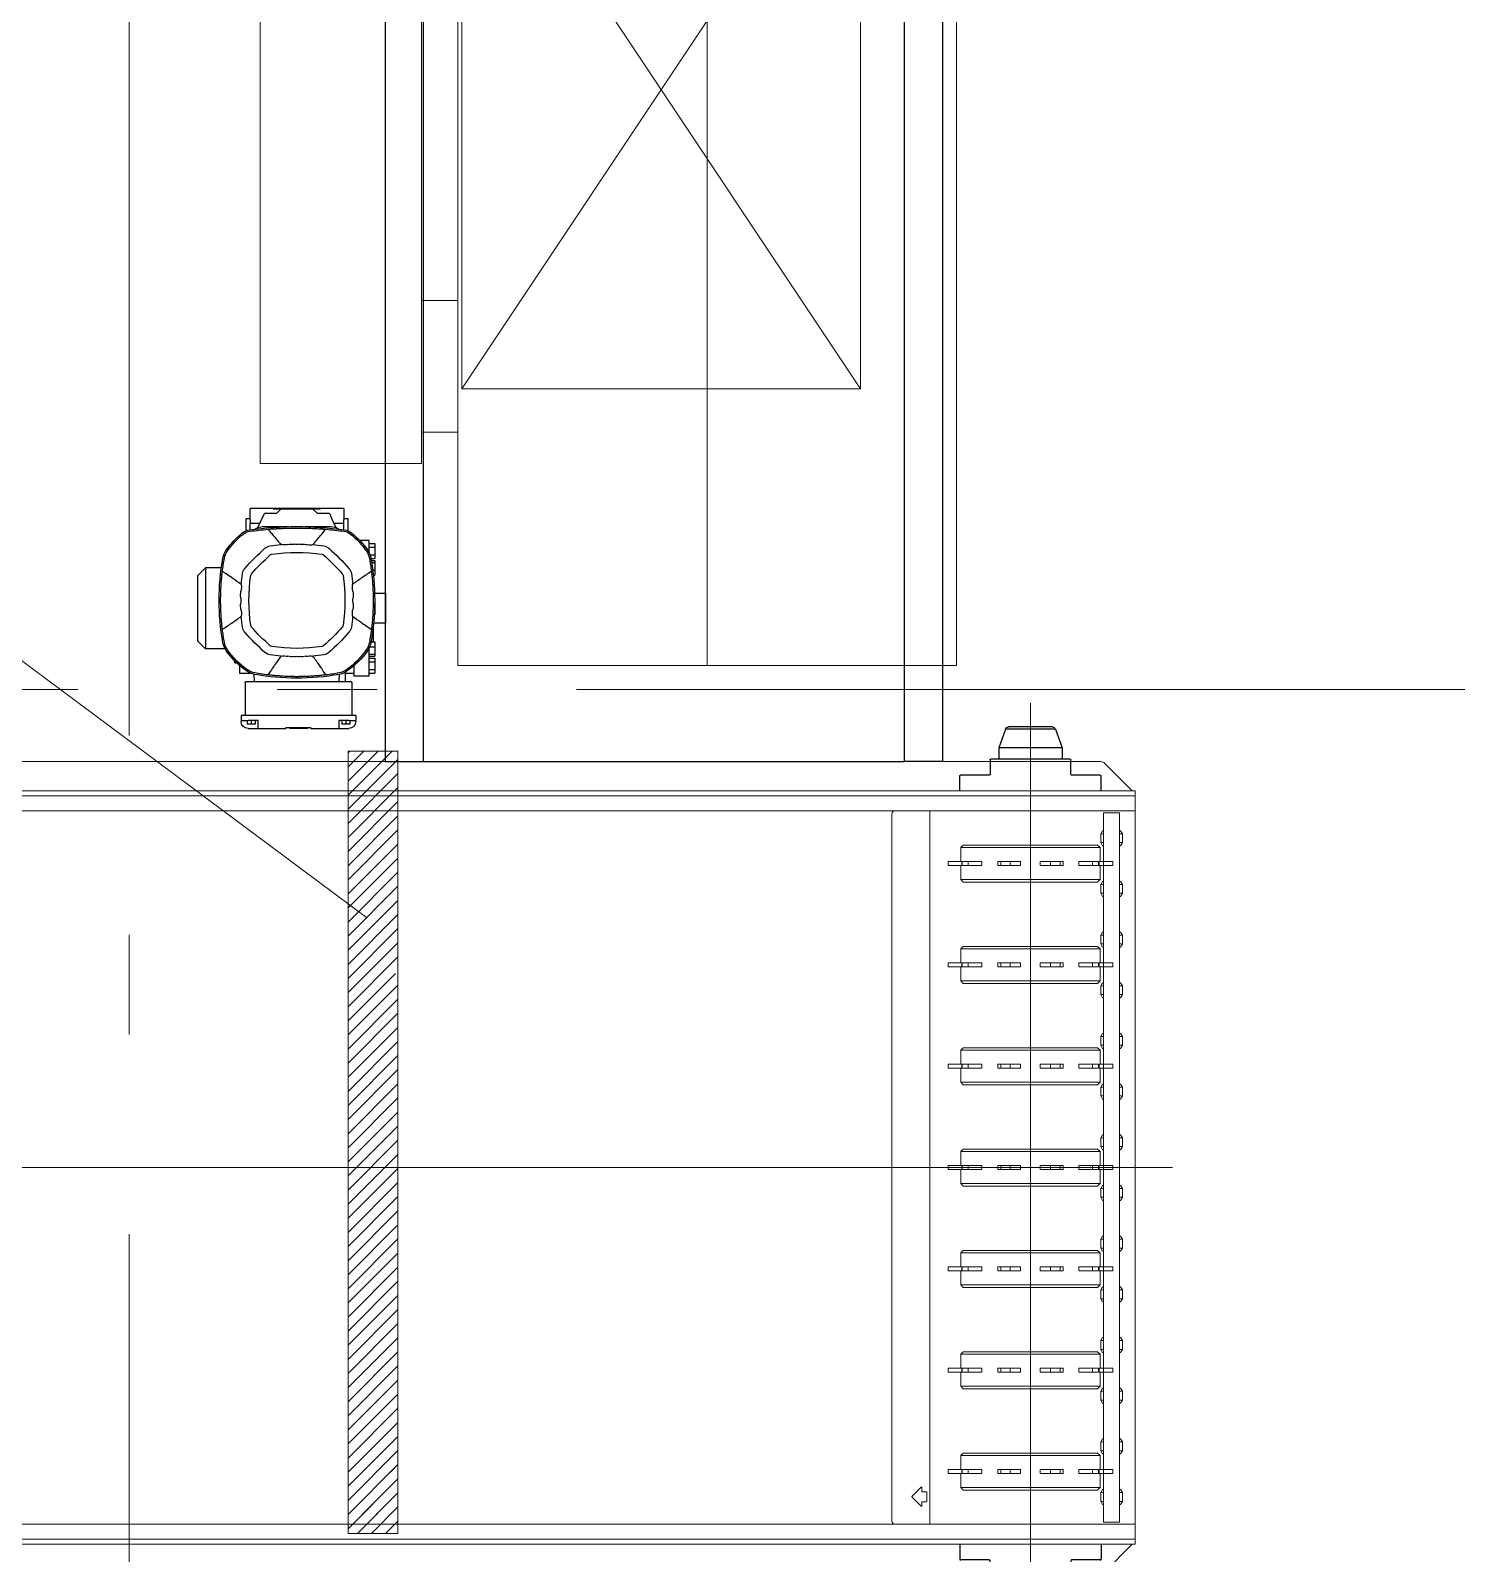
# Model space of a CAD drawing. Header units: millimetres. Extents: x -187347 to 135007, y -6415 to 292048.
# Drawn here: x -63039 to -61609, y 31189 to 32716 of the extents above; entities that cross this region are included whole.
import ezdxf

# ---------------------------------------------------------------- set-up
doc = ezdxf.new("R2010")
doc.units = ezdxf.units.MM
doc.header["$LTSCALE"] = 100
doc.linetypes.add('CENTER', pattern=[50.8, 31.75, -6.35, 6.35, -6.35])
doc.linetypes.add('Z_LINE-CNTR', pattern=[17, 12, -2, 1, -2])
doc.layers.get('0').update_dxf_attribs({"lineweight": 18})
for name, color, linetype, lineweight in [('Equipment Drawing', 7, 'Continuous', 0), ('Layout Kromeka', 1, 'Continuous', 5), ('S-GRID', 7, 'Continuous', 5)]:
    doc.layers.add(name, color=color, linetype=linetype, lineweight=lineweight)
doc.layers.add('INTRALOX', color=6, linetype='Continuous')
doc.layers.add('LAYOUT customer', color=5, linetype='Continuous')

# ---------------------------------------------------------------- blocks, each defined once
blk = doc.blocks.new('S400_10T_Sprocket')
for p, q in [((-2, 82.3), (-2, 82.5)), ((-2, 82.5), (2, 82.5)), ((-2, 82.3), (-2, 68.8)), ((2, 82.5), (2, 82.3)), ((2, 68.8), (2, 82.3)), ((-18.5, 67.3), (-16, 69.8)), ((-18.5, 67.3), (-18.5, -67.4)), ((-16, -69.9), (-16, 69.8)), ((-16, 69.8), (-2, 69.8)), ((-2, 68.8), (2, 68.8)), ((-2, 62.4), (-2, 68.4)), ((-2, 68.4), (2, 68.4)), ((-2, 62.4), (-2, 48.6)), ((2, 62.4), (-2, 62.4)), ((2, 69.8), (16, 69.8)), ((2, 68.4), (2, 62.4)), ((2, 48.6), (2, 62.4)), ((16, 69.8), (16, -69.9)), ((18.5, 67.3), (16, 69.8)), ((18.5, -67.4), (18.5, 67.3)), ((-2, 48.6), (2, 48.6)), ((-2, 29.8), (-2, 32.7)), ((-2, 32.7), (2, 32.7)), ((2, 32.7), (2, 29.8)), ((-2, 29.8), (-2, 20.2)), ((2, 29.8), (-2, 29.8)), ((-2, 9.9), (-2, 20.2)), ((-2, 20.2), (2, 20.2)), ((2, 20.2), (2, 29.8)), ((2, 20.2), (2, 9.9)), ((-2, 9.9), (2, 9.9)), ((-2, -20.2), (-2, -9.9)), ((-2, -9.9), (2, -9.9)), ((2, -9.9), (2, -20.2)), ((-2, -20.2), (-2, -29.8)), ((2, -20.2), (-2, -20.2)), ((-2, -32.7), (-2, -29.8)), ((-2, -29.8), (2, -29.8)), ((2, -29.8), (2, -20.2)), ((2, -29.8), (2, -32.7)), ((-2, -32.7), (2, -32.7)), ((-2, -62.4), (-2, -48.6)), ((-2, -48.6), (2, -48.6)), ((2, -48.6), (2, -62.4)), ((-18.5, -67.4), (-16, -69.9)), ((-16, -69.9), (-2, -69.9)), ((-2, -62.4), (-2, -68.4)), ((2, -62.4), (-2, -62.4)), ((-2, -68.4), (2, -68.4)), ((-2, -82.3), (-2, -68.8)), ((-2, -68.8), (2, -68.8)), ((2, -68.4), (2, -62.4)), ((2, -68.8), (2, -82.3)), ((2, -69.9), (16, -69.9)), ((18.5, -67.4), (16, -69.9)), ((-2, -82.3), (-2, -82.5)), ((-2, -82.5), (2, -82.5)), ((2, -82.5), (2, -82.3))]:
    blk.add_line(p, q)
blk = doc.blocks.new('Bearing_10T')
for p, q in [((0, 70.9), (0, -70.9)), ((-83.3, 0), (25.9, 0))]:
    blk.add_line(p, q)
at = {"layer": 'LAYOUT customer'}
for p, q in [((-15.8, 41.3), (-15.8, 70.1)), ((0, 70.9), (-15.1, 70.9)), ((-62.1, 25), (-43.1, 31.8)), ((-43.1, -31.7), (-43.1, 31.8)), ((-43.1, 31.8), (-32, 31.8)), ((-32, -39.8), (-32, 39.8)), ((-31.2, 40.5), (-16.6, 40.5)), ((-64.2, -22), (-64.2, 22)), ((-62.1, -25), (-62.1, 25)), ((-62.1, -25), (-43.1, -31.7)), ((-43.1, -31.7), (-32, -31.7)), ((-16.6, -40.5), (-31.2, -40.5)), ((-15.8, -70.1), (-15.8, -41.3)), ((0, -70.9), (-15.1, -70.9))]:
    blk.add_line(p, q, dxfattribs=at)
for centre, radius, start, end in [((-15.1, 70.1), 0.762, 90, 180), ((-31.2, 39.8), 0.762, 90, 180), ((-16.6, 41.3), 0.762, 270, 0), ((-61.1, 22), 3.17, 109.5692, 180), ((-61.1, -22), 3.17, 180, 250.4308), ((-31.2, -39.8), 0.762, 180, 270), ((-16.6, -41.3), 0.762, 0, 90), ((-15.1, -70.1), 0.762, 180, 270)]:
    blk.add_arc(centre, radius, start, end, dxfattribs=at)
blk = doc.blocks.new('*U1707')
at = {"layer": 'Equipment Drawing'}
for p, q in [((0, -37.5), (0, 2568.5)), ((-372.6, 2537), (-377.6, 2537)), ((-377.6, 2537), (-377.6, 0)), ((-357.6, 2537), (-372.6, 2537)), ((-372.6, 2537), (-372.6, 0)), ((-357.6, 2537), (-357.6, 0)), ((-357.6, 2537), (357.6, 2537)), ((372.6, 2537), (357.6, 2537)), ((357.6, 0), (357.6, 2537)), ((377.6, 2537), (372.6, 2537)), ((372.6, 0), (372.6, 2537)), ((377.6, 0), (377.6, 2537)), ((-377.6, 2531.5), (-405.5, 2503.9)), ((405.5, 2503.9), (377.6, 2531.5)), ((-407, 2499.8), (-407, 34.7)), ((407, 2499.8), (407, 34.7)), ((-465.6, 2432), (464.9, 2432)), ((-357.6, 2331.1), (357.6, 2331.1)), ((-330.2, 2310.9), (-339.5, 2301.6)), ((-320.5, 2301.6), (-329.8, 2310.9)), ((353.2, 2293), (-353.2, 2293)), ((-339.3, 2301.1), (-335.3, 2301.1)), ((-335, 2300.8), (-335, 2296.4)), ((-334.7, 2296.1), (-325.3, 2296.1)), ((-325, 2296.4), (-325, 2300.8)), ((-324.7, 2301.1), (-320.7, 2301.1)), ((353.2, 244), (-353.2, 244)), ((320.5, 214.5), (329.8, 223.8)), ((324.7, 214), (320.7, 214)), ((330.2, 223.8), (339.5, 214.5)), ((339.3, 214), (335.3, 214)), ((357.6, 205.9), (-357.6, 205.9)), ((325, 209.3), (325, 213.7)), ((334.7, 209), (325.3, 209)), ((335, 213.7), (335, 209.3)), ((-465.6, 105), (462.1, 105)), ((-405.5, 30.6), (-377.6, 3)), ((-355.6, 15.7), (-355.6, 31.6)), ((-355.6, 31.6), (355.6, 31.6)), ((-337.8, 32.6), (-334.6, 34.5)), ((-337.8, 31.6), (-337.8, 32.6)), ((-334.6, 31.6), (-334.6, 34.5)), ((-325.8, 34.5), (-334.6, 34.5)), ((-325.8, 34.5), (-325.8, 31.6)), ((-322.6, 32.6), (-325.8, 34.5)), ((-322.6, 31.6), (-322.6, 32.6)), ((-287, 32.6), (-283.8, 34.5)), ((-287, 31.6), (-287, 32.6)), ((-275, 34.5), (-283.8, 34.5)), ((-283.8, 31.6), (-283.8, 34.5)), ((-271.8, 32.6), (-275, 34.5)), ((-275, 34.5), (-275, 31.6)), ((-271.8, 31.6), (-271.8, 32.6)), ((-236.2, 32.6), (-233, 34.5)), ((-236.2, 31.6), (-236.2, 32.6)), ((-224.2, 34.5), (-233, 34.5)), ((-233, 31.6), (-233, 34.5)), ((-221, 32.6), (-224.2, 34.5)), ((-224.2, 34.5), (-224.2, 31.6)), ((-221, 31.6), (-221, 32.6)), ((-185.4, 32.6), (-182.2, 34.5)), ((-185.4, 31.6), (-185.4, 32.6)), ((-173.4, 34.5), (-182.2, 34.5)), ((-182.2, 31.6), (-182.2, 34.5)), ((-170.2, 32.6), (-173.4, 34.5)), ((-173.4, 34.5), (-173.4, 31.6)), ((-170.2, 31.6), (-170.2, 32.6)), ((-134.6, 32.6), (-131.4, 34.5)), ((-134.6, 31.6), (-134.6, 32.6)), ((-122.6, 34.5), (-131.4, 34.5)), ((-131.4, 31.6), (-131.4, 34.5)), ((-119.4, 32.6), (-122.6, 34.5)), ((-122.6, 34.5), (-122.6, 31.6)), ((-119.4, 31.6), (-119.4, 32.6)), ((-83.8, 32.6), (-80.6, 34.5)), ((-83.8, 31.6), (-83.8, 32.6)), ((-71.8, 34.5), (-80.6, 34.5)), ((-80.6, 31.6), (-80.6, 34.5)), ((-68.6, 32.6), (-71.8, 34.5)), ((-71.8, 34.5), (-71.8, 31.6)), ((-68.6, 31.6), (-68.6, 32.6)), ((-33, 32.6), (-29.8, 34.5)), ((-33, 31.6), (-33, 32.6)), ((-21, 34.5), (-29.8, 34.5)), ((-29.8, 31.6), (-29.8, 34.5)), ((-17.8, 32.6), (-21, 34.5)), ((-21, 34.5), (-21, 31.6)), ((-17.8, 31.6), (-17.8, 32.6)), ((17.8, 32.6), (21, 34.5)), ((17.8, 31.6), (17.8, 32.6)), ((29.8, 34.5), (21, 34.5)), ((21, 31.6), (21, 34.5)), ((33, 32.6), (29.8, 34.5)), ((29.8, 34.5), (29.8, 31.6)), ((33, 31.6), (33, 32.6)), ((68.6, 32.6), (71.8, 34.5)), ((68.6, 31.6), (68.6, 32.6)), ((80.6, 34.5), (71.8, 34.5)), ((71.8, 31.6), (71.8, 34.5)), ((83.8, 32.6), (80.6, 34.5)), ((80.6, 34.5), (80.6, 31.6)), ((83.8, 31.6), (83.8, 32.6)), ((119.4, 32.6), (122.6, 34.5)), ((119.4, 31.6), (119.4, 32.6)), ((131.4, 34.5), (122.6, 34.5)), ((122.6, 31.6), (122.6, 34.5)), ((134.6, 32.6), (131.4, 34.5)), ((131.4, 34.5), (131.4, 31.6)), ((134.6, 31.6), (134.6, 32.6)), ((170.2, 32.6), (173.4, 34.5)), ((170.2, 31.6), (170.2, 32.6)), ((182.2, 34.5), (173.4, 34.5)), ((173.4, 31.6), (173.4, 34.5)), ((185.4, 32.6), (182.2, 34.5)), ((182.2, 34.5), (182.2, 31.6)), ((185.4, 31.6), (185.4, 32.6)), ((221, 32.6), (224.2, 34.5)), ((221, 31.6), (221, 32.6)), ((233, 34.5), (224.2, 34.5)), ((224.2, 31.6), (224.2, 34.5)), ((236.2, 32.6), (233, 34.5)), ((233, 34.5), (233, 31.6)), ((236.2, 31.6), (236.2, 32.6)), ((271.8, 32.6), (275, 34.5)), ((271.8, 31.6), (271.8, 32.6)), ((283.8, 34.5), (275, 34.5)), ((275, 31.6), (275, 34.5)), ((287, 32.6), (283.8, 34.5)), ((283.8, 34.5), (283.8, 31.6)), ((287, 31.6), (287, 32.6)), ((322.6, 32.6), (325.8, 34.5)), ((322.6, 31.6), (322.6, 32.6)), ((334.6, 34.5), (325.8, 34.5)), ((325.8, 31.6), (325.8, 34.5)), ((337.8, 32.6), (334.6, 34.5)), ((334.6, 34.5), (334.6, 31.6)), ((337.8, 31.6), (337.8, 32.6)), ((355.6, 31.6), (355.6, 15.7)), ((377.6, 3), (405.5, 30.6)), ((355.6, 15.7), (-355.6, 15.7)), ((-337.8, 14.8), (-337.8, 15.7)), ((-334.6, 12.8), (-334.6, 15.7)), ((-325.8, 15.7), (-325.8, 12.8)), ((-322.6, 14.8), (-322.6, 15.7)), ((-287, 14.8), (-287, 15.7)), ((-283.8, 12.8), (-283.8, 15.7)), ((-275, 15.7), (-275, 12.8)), ((-271.8, 14.8), (-271.8, 15.7)), ((-236.2, 14.8), (-236.2, 15.7)), ((-233, 12.8), (-233, 15.7)), ((-224.2, 15.7), (-224.2, 12.8)), ((-221, 14.8), (-221, 15.7)), ((-185.4, 14.8), (-185.4, 15.7)), ((-182.2, 12.8), (-182.2, 15.7)), ((-173.4, 15.7), (-173.4, 12.8)), ((-170.2, 14.8), (-170.2, 15.7)), ((-134.6, 14.8), (-134.6, 15.7)), ((-131.4, 12.8), (-131.4, 15.7)), ((-122.6, 15.7), (-122.6, 12.8)), ((-119.4, 14.8), (-119.4, 15.7)), ((-83.8, 14.8), (-83.8, 15.7)), ((-80.6, 12.8), (-80.6, 15.7)), ((-71.8, 15.7), (-71.8, 12.8)), ((-68.6, 14.8), (-68.6, 15.7)), ((-33, 14.8), (-33, 15.7)), ((-29.8, 12.8), (-29.8, 15.7)), ((-21, 15.7), (-21, 12.8)), ((-17.8, 14.8), (-17.8, 15.7)), ((17.8, 14.8), (17.8, 15.7)), ((21, 12.8), (21, 15.7)), ((29.8, 15.7), (29.8, 12.8)), ((33, 14.8), (33, 15.7)), ((68.6, 14.8), (68.6, 15.7)), ((71.8, 12.8), (71.8, 15.7)), ((80.6, 15.7), (80.6, 12.8)), ((83.8, 14.8), (83.8, 15.7)), ((119.4, 14.8), (119.4, 15.7)), ((122.6, 12.8), (122.6, 15.7)), ((131.4, 15.7), (131.4, 12.8)), ((134.6, 14.8), (134.6, 15.7)), ((170.2, 14.8), (170.2, 15.7)), ((173.4, 12.8), (173.4, 15.7)), ((182.2, 15.7), (182.2, 12.8)), ((185.4, 14.8), (185.4, 15.7)), ((221, 14.8), (221, 15.7)), ((224.2, 12.8), (224.2, 15.7)), ((233, 15.7), (233, 12.8)), ((236.2, 14.8), (236.2, 15.7)), ((271.8, 14.8), (271.8, 15.7)), ((275, 12.8), (275, 15.7)), ((283.8, 15.7), (283.8, 12.8)), ((287, 14.8), (287, 15.7)), ((322.6, 14.8), (322.6, 15.7)), ((325.8, 12.8), (325.8, 15.7)), ((334.6, 15.7), (334.6, 12.8)), ((337.8, 14.8), (337.8, 15.7)), ((-377.6, 0), (-372.6, 0)), ((-372.6, 0), (-357.6, 0)), ((-357.6, 0), (357.6, 0)), ((-337.8, 14.8), (-334.6, 12.8)), ((-325.8, 12.8), (-334.6, 12.8)), ((-322.6, 14.8), (-325.8, 12.8)), ((-287, 14.8), (-283.8, 12.8)), ((-275, 12.8), (-283.8, 12.8)), ((-271.8, 14.8), (-275, 12.8)), ((-236.2, 14.8), (-233, 12.8)), ((-224.2, 12.8), (-233, 12.8)), ((-221, 14.8), (-224.2, 12.8)), ((-185.4, 14.8), (-182.2, 12.8)), ((-173.4, 12.8), (-182.2, 12.8)), ((-170.2, 14.8), (-173.4, 12.8)), ((-134.6, 14.8), (-131.4, 12.8)), ((-122.6, 12.8), (-131.4, 12.8)), ((-119.4, 14.8), (-122.6, 12.8)), ((-83.8, 14.8), (-80.6, 12.8)), ((-71.8, 12.8), (-80.6, 12.8)), ((-68.6, 14.8), (-71.8, 12.8)), ((-33, 14.8), (-29.8, 12.8)), ((-21, 12.8), (-29.8, 12.8)), ((-17.8, 14.8), (-21, 12.8)), ((17.8, 14.8), (21, 12.8)), ((29.8, 12.8), (21, 12.8)), ((33, 14.8), (29.8, 12.8)), ((68.6, 14.8), (71.8, 12.8)), ((80.6, 12.8), (71.8, 12.8)), ((83.8, 14.8), (80.6, 12.8)), ((119.4, 14.8), (122.6, 12.8)), ((131.4, 12.8), (122.6, 12.8)), ((134.6, 14.8), (131.4, 12.8)), ((170.2, 14.8), (173.4, 12.8)), ((182.2, 12.8), (173.4, 12.8)), ((185.4, 14.8), (182.2, 12.8)), ((221, 14.8), (224.2, 12.8)), ((233, 12.8), (224.2, 12.8)), ((236.2, 14.8), (233, 12.8)), ((271.8, 14.8), (275, 12.8)), ((283.8, 12.8), (275, 12.8)), ((287, 14.8), (283.8, 12.8)), ((322.6, 14.8), (325.8, 12.8)), ((334.6, 12.8), (325.8, 12.8)), ((337.8, 14.8), (334.6, 12.8)), ((357.6, 0), (377.6, 0)), ((374.6, 0), (373.1, 0))]:
    blk.add_line(p, q, dxfattribs=at)
for centre, radius, start, end in [((-330, 2310.7), 0.3, 45, 135), ((-353.2, 2299.3), 6.35, 226.3196, 270), ((-339.3, 2301.4), 0.3, 135, 270), ((-335.3, 2300.8), 0.3, 0, 90), ((-334.7, 2296.4), 0.3, 180, 270), ((-325.3, 2296.4), 0.3, 270, 0), ((-324.7, 2300.8), 0.3, 90, 180), ((-320.7, 2301.4), 0.3, 270, 45), ((353.2, 2299.3), 6.35, 270, 313.6804), ((-353.2, 237.7), 6.35, 90, 133.6804), ((353.2, 237.7), 6.35, 46.3196, 90), ((320.7, 214.3), 0.3, 135, 270), ((324.7, 213.7), 0.3, 0, 90), ((330, 223.6), 0.3, 45, 135), ((335.3, 213.7), 0.3, 90, 180), ((339.3, 214.3), 0.3, 270, 45), ((325.3, 209.3), 0.3, 180, 270), ((334.7, 209.3), 0.3, 270, 0)]:
    blk.add_arc(centre, radius, start, end, dxfattribs=at)
for centre, major_axis, start_param, end_param in [((-403.5, 2499.8), (0, 5), 0.610865, 1.570796), ((403.5, 2499.8), (0, -5), 1.570796, 2.530727), ((-403.5, 34.7), (0, 5), 1.570796, 2.530727), ((403.5, 34.7), (0, -5), 0.610865, 1.570796)]:
    blk.add_ellipse(centre, major_axis=major_axis, ratio=0.707107, start_param=start_param, end_param=end_param, dxfattribs=at)
for name, p in [('S400_10T_Sprocket', (-304.8, 2432)), ('S400_10T_Sprocket', (-203.2, 2432)), ('S400_10T_Sprocket', (-101.6, 2432)), ('S400_10T_Sprocket', (0, 2432)), ('S400_10T_Sprocket', (101.6, 2432)), ('S400_10T_Sprocket', (203.2, 2432)), ('S400_10T_Sprocket', (304.8, 2432)), ('Bearing_10T', (-377.6, 2432)), ('S400_10T_Sprocket', (-304.8, 105)), ('S400_10T_Sprocket', (-203.2, 105)), ('S400_10T_Sprocket', (-101.6, 105)), ('S400_10T_Sprocket', (0, 105)), ('S400_10T_Sprocket', (101.6, 105)), ('S400_10T_Sprocket', (203.2, 105)), ('S400_10T_Sprocket', (304.8, 105)), ('Bearing_10T', (-377.6, 105))]:
    blk.add_blockref(name, p, dxfattribs=at)
at = {"layer": 'Equipment Drawing', "xscale": -1}
for p in [(377.6, 2432), (377.6, 105)]:
    blk.add_blockref('Bearing_10T', p, dxfattribs=at)
blk = doc.blocks.new('vertical Motor')
for p, q in [((-152.26, -1863.284), (-152.575, -1863.599)), ((-152.575, -1863.599), (-149.386, -1863.599)), ((-152.575, -1864.23), (-152.575, -1863.599)), ((-152.26, -1863.284), (-149.701, -1863.284)), ((-149.701, -1863.284), (-149.386, -1863.599)), ((-149.386, -1864.376), (-149.386, -1863.599)), ((-148.835, -1864.758), (-148.909, -1864.758)), ((-148.835, -1864.758), (-148.835, -1864.832)), ((-154.484, -1865.364), (-154.917, -1865.364)), ((-154.917, -1866.279), (-154.917, -1865.364)), ((-154.044, -1865.206), (-154.524, -1865.206)), ((-154.524, -1865.206), (-154.524, -1865.364)), ((-154.484, -1865.364), (-154.327, -1865.364)), ((-154.091, -1865.364), (-154.327, -1865.364)), ((-154.327, -1865.749), (-154.327, -1865.364)), ((-154.084, -1865.364), (-154.091, -1865.364)), ((-148.725, -1864.951), (-148.421, -1864.951)), ((-148.421, -1864.951), (-148.421, -1865.38)), ((-148.087, -1865.206), (-148.087, -1869.326)), ((-148.047, -1865.167), (-146.748, -1865.167)), ((-146.748, -1865.285), (-146.748, -1865.01)), ((-146.748, -1865.01), (-146.551, -1865.01)), ((-146.748, -1869.262), (-146.748, -1865.285)), ((-146.551, -1865.01), (-146.512, -1865.01)), ((-146.551, -1865.01), (-146.551, -1865.285)), ((-146.551, -1865.246), (-146.413, -1865.246)), ((-146.551, -1865.679), (-146.551, -1865.285)), ((-146.551, -1865.403), (-146.413, -1865.403)), ((-146.413, -1865.403), (-146.413, -1865.246)), ((-146.413, -1865.561), (-146.413, -1865.403)), ((-146.236, -1865.285), (-146.236, -1865.403)), ((-146.236, -1865.403), (-146.236, -1865.679)), ((-154.445, -1865.805), (-154.72, -1865.933)), ((-154.72, -1866.407), (-154.72, -1865.933)), ((-154.169, -1865.676), (-154.445, -1865.805)), ((-154.205, -1865.856), (-154.205, -1866.885)), ((-148.087, -1865.541), (-148.376, -1865.531)), ((-146.551, -1865.561), (-146.413, -1865.561)), ((-146.512, -1865.679), (-146.551, -1865.679)), ((-146.236, -1865.679), (-146.512, -1865.679)), ((-146.236, -1865.679), (-146.236, -1866.781)), ((-154.917, -1866.279), (-154.906, -1866.279)), ((-154.917, -1868.149), (-154.917, -1866.279)), ((-154.906, -1866.279), (-154.906, -1866.592)), ((-154.72, -1866.407), (-154.906, -1866.592)), ((-154.906, -1866.592), (-154.906, -1867.836)), ((-146.276, -1866.781), (-146.276, -1867.765)), ((-146.276, -1866.781), (-146.236, -1866.781)), ((-146.236, -1866.939), (-146.276, -1866.939)), ((-146.236, -1866.939), (-146.276, -1866.939)), ((-146.236, -1866.939), (-146.236, -1866.939)), ((-146.236, -1866.939), (-146.236, -1866.94)), ((-146.236, -1867.621), (-146.236, -1866.94)), ((-154.906, -1867.836), (-154.906, -1868.149)), ((-154.906, -1867.836), (-154.72, -1868.021)), ((-154.205, -1867.544), (-154.205, -1868.573)), ((-146.276, -1867.623), (-146.236, -1867.623)), ((-146.276, -1867.624), (-146.236, -1867.624)), ((-146.276, -1867.629), (-146.236, -1867.629)), ((-146.236, -1867.765), (-146.276, -1867.765)), ((-146.236, -1867.621), (-146.236, -1867.623)), ((-146.236, -1867.623), (-146.236, -1867.624)), ((-146.236, -1867.624), (-146.236, -1867.629)), ((-146.236, -1867.765), (-146.236, -1868.868)), ((-154.906, -1868.149), (-154.917, -1868.149)), ((-154.917, -1869.065), (-154.917, -1868.149)), ((-154.72, -1868.496), (-154.72, -1868.021)), ((-154.917, -1869.065), (-154.484, -1869.065)), ((-154.72, -1868.496), (-154.445, -1868.624)), ((-154.524, -1869.065), (-154.524, -1869.222)), ((-154.327, -1869.065), (-154.484, -1869.065)), ((-154.445, -1868.624), (-154.169, -1868.753)), ((-154.327, -1869.065), (-154.327, -1868.679)), ((-154.091, -1869.065), (-154.327, -1869.065)), ((-154.084, -1869.065), (-154.091, -1869.065)), ((-148.087, -1868.888), (-148.376, -1868.898)), ((-146.551, -1869.262), (-146.551, -1868.868)), ((-146.551, -1868.868), (-146.512, -1868.868)), ((-146.551, -1868.986), (-146.413, -1868.986)), ((-146.512, -1868.868), (-146.236, -1868.868)), ((-146.413, -1869.143), (-146.413, -1868.986)), ((-146.236, -1868.868), (-146.236, -1869.143)), ((-154.524, -1869.222), (-154.044, -1869.222)), ((-148.303, -1869.478), (-148.725, -1869.478)), ((-148.457, -1869.124), (-148.087, -1869.124)), ((-148.421, -1869.124), (-148.421, -1869.478)), ((-148.303, -1870.069), (-148.303, -1869.478)), ((-148.087, -1869.34), (-148.087, -1869.326)), ((-148.047, -1869.38), (-146.748, -1869.38)), ((-146.748, -1869.537), (-146.748, -1869.262)), ((-146.748, -1869.537), (-146.551, -1869.537)), ((-146.551, -1869.143), (-146.413, -1869.143)), ((-146.551, -1869.262), (-146.551, -1869.537)), ((-146.551, -1869.301), (-146.413, -1869.301)), ((-146.512, -1869.537), (-146.551, -1869.537)), ((-146.413, -1869.301), (-146.413, -1869.143)), ((-146.236, -1869.143), (-146.236, -1869.262)), ((-153.657, -1870.069), (-153.657, -1869.695)), ((-153.174, -1870.069), (-153.657, -1870.069)), ((-153.54, -1870.069), (-153.54, -1870.285)), ((-153.392, -1870.069), (-153.392, -1870.285)), ((-153.096, -1870.101), (-153.096, -1870.285)), ((-152.949, -1870.139), (-152.949, -1870.285)), ((-152.866, -1870.154), (-152.866, -1870.285)), ((-152.79, -1870.166), (-152.79, -1870.285)), ((-152.505, -1870.207), (-152.505, -1870.285)), ((-152.296, -1870.232), (-152.296, -1870.285)), ((-150.724, -1870.268), (-150.724, -1870.285)), ((-150.39, -1870.706), (-150.39, -1870.242)), ((-150.241, -1870.226), (-149.665, -1870.226)), ((-149.665, -1870.143), (-149.665, -1870.285)), ((-149.456, -1870.086), (-149.456, -1870.285)), ((-148.303, -1870.069), (-149.417, -1870.069)), ((-149.171, -1870.069), (-149.171, -1870.285)), ((-149.094, -1870.069), (-149.094, -1870.285)), ((-149.012, -1870.069), (-149.012, -1870.285)), ((-148.864, -1870.069), (-148.864, -1870.285)), ((-148.569, -1870.069), (-148.569, -1870.285)), ((-148.421, -1870.069), (-148.421, -1870.285)), ((-153.54, -1870.285), (-153.392, -1870.285)), ((-153.392, -1870.285), (-153.096, -1870.285)), ((-153.096, -1870.285), (-152.949, -1870.285)), ((-152.866, -1870.285), (-152.79, -1870.285)), ((-152.79, -1870.285), (-152.505, -1870.285)), ((-152.505, -1870.285), (-152.296, -1870.285)), ((-151.571, -1870.706), (-151.571, -1870.281)), ((-151.571, -1870.706), (-150.39, -1870.706)), ((-151.236, -1870.285), (-150.98, -1870.285)), ((-151.236, -1870.285), (-151.236, -1870.285)), ((-150.98, -1870.28), (-150.98, -1870.285)), ((-150.98, -1870.285), (-150.724, -1870.285)), ((-149.665, -1870.285), (-149.456, -1870.285)), ((-149.456, -1870.285), (-149.171, -1870.285)), ((-149.171, -1870.285), (-149.094, -1870.285)), ((-149.012, -1870.285), (-148.864, -1870.285)), ((-148.864, -1870.285), (-148.569, -1870.285)), ((-148.569, -1870.285), (-148.421, -1870.285))]:
    blk.add_line(p, q)
for centre, radius, start, end in [((-151.295, -1873.592), 9.449, 79.80698, 100.19302), ((-151.295, -1867.214), 3.425, 125.52644, 140.94988), ((-151.295, -1867.214), 3.366, 125.52644, 140.94988), ((-152.828, -1865.068), 0.787, 100.19302, 125.52644), ((-152.828, -1865.068), 0.728, 100.19302, 125.52644), ((-151.295, -1873.592), 9.39, 97.00361, 100.19302), ((-151.295, -1873.592), 9.39, 79.80698, 82.99639), ((-149.763, -1865.068), 0.728, 54.47356, 79.80698), ((-149.763, -1865.068), 0.787, 54.47356, 79.80698), ((-151.295, -1867.214), 3.366, 35.52644, 54.47356), ((-151.295, -1867.214), 3.425, 35.52644, 54.47356), ((-140.429, -1867.214), 13.779, 172.21808, 187.78192), ((-140.429, -1867.214), 13.72, 172.21808, 175.2421), ((-153.497, -1865.428), 0.591, 140.94988, 172.21808), ((-153.497, -1865.428), 0.531, 140.94988, 172.21808), ((-146.479, -1872.03), 9.173, 131.49212, 138.50788), ((-146.479, -1872.03), 8.839, 131.60706, 138.39294), ((-152.296, -1865.454), 0.394, 98.51611, 131.49212), ((-151.295, -1872.136), 7.15, 95.04811, 98.51611), ((-152.27, -1865.51), 0.118, 98.36659, 131.60706), ((-151.295, -1872.136), 6.815, 81.63341, 98.36659), ((-151.812, -1864.319), 0.704, 260.81657, 282.47745), ((-151.508, -1865.693), 0.704, 81.30528, 102.47745), ((-151.295, -1864.302), 0.704, 261.30528, 278.69472), ((-151.083, -1865.693), 0.704, 77.52255, 98.69472), ((-150.778, -1864.319), 0.704, 257.52255, 279.18343), ((-151.295, -1872.136), 7.15, 81.48389, 84.95189), ((-150.321, -1865.51), 0.118, 48.39294, 81.63341), ((-156.111, -1872.03), 8.839, 41.60706, 48.39294), ((-150.295, -1865.454), 0.394, 48.50788, 81.48389), ((-156.111, -1872.03), 9.173, 41.49212, 48.50788), ((-149.149, -1865.682), 0.728, 10.19302, 35.52644), ((-149.149, -1865.682), 0.787, 10.19302, 35.52644), ((-146.512, -1865.285), 0.276, 0, 90), ((-153.732, -1865.856), 0.473, 150.85553, 180), ((-151.295, -1867.214), 3.263, 149.60379, 150.85553), ((-153.055, -1866.214), 0.394, 138.50788, 171.48389), ((-149.535, -1866.214), 0.394, 8.51611, 41.49212), ((-157.673, -1867.214), 9.39, 7.00361, 10.19302), ((-157.673, -1867.214), 9.449, 349.80698, 10.19302), ((-154.191, -1866.698), 0.704, 347.52255, 9.18343), ((-146.374, -1867.214), 7.15, 171.48389, 174.95189), ((-146.374, -1867.214), 6.815, 171.63341, 188.36659), ((-153, -1866.24), 0.118, 138.39294, 171.63341), ((-149.591, -1866.24), 0.118, 8.36659, 41.60706), ((-156.217, -1867.214), 6.815, 351.63341, 8.36659), ((-156.217, -1867.214), 7.15, 5.04811, 8.51611), ((-148.4, -1866.698), 0.704, 170.81657, 192.47745), ((-152.816, -1867.002), 0.704, 167.52255, 188.69472), ((-154.208, -1867.214), 0.704, 351.30528, 8.69472), ((-149.774, -1867.002), 0.704, 351.30528, 12.47745), ((-148.383, -1867.214), 0.704, 171.30528, 188.69472), ((-152.816, -1867.427), 0.704, 171.30528, 192.47745), ((-146.374, -1867.214), 7.15, 185.04811, 188.51611), ((-156.217, -1867.214), 7.15, 351.48389, 354.95189), ((-148.4, -1867.731), 0.704, 167.52255, 189.18343), ((-149.774, -1867.427), 0.704, 347.52255, 8.69472), ((-140.429, -1867.214), 13.72, 184.7579, 187.78192), ((-153.055, -1868.215), 0.394, 188.51611, 221.49212), ((-153, -1868.189), 0.118, 188.36659, 221.60706), ((-146.479, -1862.398), 8.839, 221.60706, 228.39294), ((-156.111, -1862.398), 8.839, 311.60706, 318.39294), ((-149.591, -1868.189), 0.118, 318.39294, 351.63341), ((-149.535, -1868.215), 0.394, 318.50788, 351.48389), ((-157.673, -1867.214), 9.39, 349.80698, 352.99639), ((-153.732, -1868.573), 0.473, 180, 209.14447), ((-151.295, -1867.214), 3.263, 209.14447, 210.39621), ((-146.479, -1862.398), 9.173, 221.49212, 228.50788), ((-152.27, -1868.919), 0.118, 228.39294, 261.63341), ((-151.295, -1862.293), 6.815, 261.63341, 278.36659), ((-150.321, -1868.919), 0.118, 278.36659, 311.60706), ((-156.111, -1862.398), 9.173, 311.49212, 318.50788), ((-149.149, -1868.747), 0.728, 324.47356, 349.80698), ((-149.149, -1868.747), 0.787, 324.47356, 349.80698), ((-153.497, -1869), 0.591, 187.78192, 219.05012), ((-153.497, -1869), 0.531, 187.78192, 219.05012), ((-151.295, -1867.214), 3.425, 219.05012, 234.47356), ((-151.295, -1867.214), 3.366, 219.05012, 234.47356), ((-152.296, -1868.974), 0.394, 228.50788, 261.48389), ((-151.295, -1862.293), 7.15, 261.48389, 264.95189), ((-151.812, -1870.11), 0.704, 77.52255, 99.18343), ((-151.508, -1868.735), 0.704, 257.52255, 278.69472), ((-151.295, -1870.127), 0.704, 81.30528, 98.69472), ((-151.083, -1868.735), 0.704, 261.30528, 282.47745), ((-150.778, -1870.11), 0.704, 80.81657, 102.47745), ((-151.295, -1862.293), 7.15, 275.04811, 278.51611), ((-150.295, -1868.974), 0.394, 278.51611, 311.49212), ((-151.295, -1867.214), 3.366, 305.52644, 324.47356), ((-151.295, -1867.214), 3.425, 305.52644, 324.47356), ((-146.512, -1869.262), 0.276, 270, 0), ((-152.828, -1869.361), 0.787, 234.47356, 259.80698), ((-152.828, -1869.361), 0.728, 234.47356, 259.80698), ((-151.295, -1860.836), 9.449, 259.80698, 280.19302), ((-151.295, -1860.836), 9.39, 259.80698, 262.99639), ((-151.295, -1860.836), 9.39, 277.00361, 280.19302), ((-149.763, -1869.361), 0.728, 280.19302, 305.52644), ((-149.763, -1869.361), 0.787, 280.19302, 305.52644)]:
    blk.add_arc(centre, radius, start, end)
blk.add_ellipse((-154.098, -1866.632), major_axis=(0.035, 0.79), ratio=0.049857, start_param=1.232365, end_param=1.292529)
for points, knots in [([(-151.913, -1864.223), (-151.941, -1864.225), (-152.032, -1864.231), (-152.198, -1864.246), (-152.251, -1864.251), (-152.326, -1864.259), (-152.35, -1864.262), (-152.385, -1864.266), (-152.397, -1864.267), (-152.413, -1864.269), (-152.419, -1864.27), (-152.432, -1864.272), (-152.436, -1864.272), (-152.44, -1864.273)], [-0.9777844, -0.9777844, -0.9777844, -0.9777844, -0.4707407, -0.4707407, -0.2347896, -0.2347896, -0.1212675, -0.1212675, -0.0662099, -0.0662099, -0.0391564, -0.0391564, -0.0000129, -0.0000129, -0.0000129, -0.0000129]), ([(-151.47, -1864.204), (-151.495, -1864.205), (-151.575, -1864.206), (-151.799, -1864.215), (-151.886, -1864.221), (-151.913, -1864.223)], [-0.4164744, -0.4164744, -0.4164744, -0.4164744, -0.2096356, -0.2096356, -0.0000122, -0.0000122, -0.0000122, -0.0000122]), ([(-151.12, -1864.204), (-151.142, -1864.204), (-151.207, -1864.203), (-151.383, -1864.203), (-151.449, -1864.204), (-151.47, -1864.204)], [-0.3389229, -0.3389229, -0.3389229, -0.3389229, -0.1699715, -0.1699715, -0.0000127, -0.0000127, -0.0000127, -0.0000127]), ([(-150.678, -1864.223), (-150.705, -1864.221), (-150.79, -1864.215), (-151.014, -1864.206), (-151.095, -1864.205), (-151.12, -1864.204)], [-0.3899615, -0.3899615, -0.3899615, -0.3899615, -0.195606, -0.195606, -0.0000111, -0.0000111, -0.0000111, -0.0000111]), ([(-150.15, -1864.273), (-150.155, -1864.272), (-150.158, -1864.272), (-150.172, -1864.27), (-150.177, -1864.269), (-150.194, -1864.267), (-150.205, -1864.266), (-150.24, -1864.262), (-150.265, -1864.259), (-150.34, -1864.251), (-150.393, -1864.246), (-150.558, -1864.231), (-150.649, -1864.225), (-150.678, -1864.223)], [-0.431417, -0.431417, -0.431417, -0.431417, -0.4141203, -0.4141203, -0.402165, -0.402165, -0.377834, -0.377834, -0.3276649, -0.3276649, -0.223392, -0.223392, -0.0000123, -0.0000123, -0.0000123, -0.0000123]), ([(-151.924, -1865.014), (-152.002, -1864.911), (-152.091, -1864.783), (-152.253, -1864.55), (-152.352, -1864.403), (-152.44, -1864.273)], [0, 0, 0, 0, 1.29027, 1.29027, 2.977399, 2.977399, 2.977399, 2.977399]), ([(-150.15, -1864.273), (-150.236, -1864.4), (-150.333, -1864.542), (-150.487, -1864.765), (-150.583, -1864.903), (-150.666, -1865.014)], [0, 0, 0, 0, 1.562686, 1.562686, 2.700445, 2.700445, 2.700445, 2.700445]), ([(-148.047, -1865.167), (-148.056, -1865.167), (-148.066, -1865.17), (-148.081, -1865.183), (-148.087, -1865.193), (-148.087, -1865.206)], [0, 0, 0, 0, 0.1496386, 0.1496386, 0.2992773, 0.2992773, 0.2992773, 0.2992773]), ([(-154.135, -1866.586), (-154.136, -1866.612), (-154.14, -1866.692), (-154.147, -1866.914), (-154.148, -1866.999), (-154.148, -1867.027)], [-0.3977413, -0.3977413, -0.3977413, -0.3977413, -0.2143561, -0.2143561, -0.0000149, -0.0000149, -0.0000149, -0.0000149]), ([(-154.102, -1866.076), (-154.103, -1866.079), (-154.103, -1866.081), (-154.103, -1866.087), (-154.103, -1866.089), (-154.104, -1866.097), (-154.104, -1866.102), (-154.106, -1866.119), (-154.107, -1866.13), (-154.109, -1866.164), (-154.111, -1866.188), (-154.117, -1866.263), (-154.12, -1866.316), (-154.123, -1866.368)], [-0.6513307, -0.6513307, -0.6513307, -0.6513307, -0.6416476, -0.6416476, -0.6318982, -0.6318982, -0.6122233, -0.6122233, -0.5721763, -0.5721763, -0.4894546, -0.4894546, -0.3167467, -0.3167467, -0.3167467, -0.3167467]), ([(-154.102, -1866.076), (-154.102, -1866.077), (-154.097, -1866.081), (-154.091, -1866.086), (-154.088, -1866.088), (-154.079, -1866.095), (-154.073, -1866.1), (-154.056, -1866.115), (-154.044, -1866.124), (-154.009, -1866.153), (-153.986, -1866.172), (-153.917, -1866.229), (-153.87, -1866.268), (-153.725, -1866.389), (-153.599, -1866.494), (-153.496, -1866.585)], [0.0000014, 0.0000014, 0.0000014, 0.0000014, 0.0081476, 0.0081476, 0.0156791, 0.0156791, 0.030736, 0.030736, 0.0608208, 0.0608208, 0.120833, 0.120833, 0.2397309, 0.2397309, 0.4964252, 0.4964252, 0.4964252, 0.4964252]), ([(-149.095, -1866.585), (-148.991, -1866.508), (-148.864, -1866.418), (-148.631, -1866.257), (-148.484, -1866.157), (-148.354, -1866.069)], [0, 0, 0, 0, 1.29027, 1.29027, 2.977399, 2.977399, 2.977399, 2.977399]), ([(-148.304, -1866.597), (-148.306, -1866.568), (-148.312, -1866.477), (-148.327, -1866.311), (-148.332, -1866.259), (-148.34, -1866.184), (-148.343, -1866.159), (-148.347, -1866.124), (-148.348, -1866.113), (-148.35, -1866.096), (-148.351, -1866.091), (-148.353, -1866.078), (-148.353, -1866.074), (-148.354, -1866.069)], [-0.9777844, -0.9777844, -0.9777844, -0.9777844, -0.4707407, -0.4707407, -0.2347896, -0.2347896, -0.1212675, -0.1212675, -0.0662099, -0.0662099, -0.0391564, -0.0391564, -0.0000129, -0.0000129, -0.0000129, -0.0000129]), ([(-148.285, -1867.039), (-148.286, -1867.014), (-148.287, -1866.934), (-148.296, -1866.71), (-148.302, -1866.624), (-148.304, -1866.597)], [-0.4164744, -0.4164744, -0.4164744, -0.4164744, -0.2096356, -0.2096356, -0.0000122, -0.0000122, -0.0000122, -0.0000122]), ([(-154.148, -1867.027), (-154.149, -1867.048), (-154.149, -1867.066), (-154.149, -1867.14), (-154.15, -1867.177), (-154.15, -1867.214)], [-0.5734172, -0.5734172, -0.5734172, -0.5734172, -0.282148, -0.282148, -0.000001, -0.000001, -0.000001, -0.000001]), ([(-154.15, -1867.214), (-154.15, -1867.251), (-154.149, -1867.288), (-154.149, -1867.363), (-154.149, -1867.38), (-154.148, -1867.402)], [-0.3358907, -0.3358907, -0.3358907, -0.3358907, -0.1706455, -0.1706455, -0.0000215, -0.0000215, -0.0000215, -0.0000215]), ([(-148.283, -1867.214), (-148.283, -1867.179), (-148.284, -1867.143), (-148.284, -1867.073), (-148.285, -1867.048), (-148.285, -1867.039)], [-0.1397075, -0.1397075, -0.1397075, -0.1397075, -0.0682494, -0.0682494, -0.0000127, -0.0000127, -0.0000127, -0.0000127]), ([(-148.285, -1867.389), (-148.285, -1867.381), (-148.284, -1867.355), (-148.284, -1867.286), (-148.283, -1867.25), (-148.283, -1867.214)], [-0.5333643, -0.5333643, -0.5333643, -0.5333643, -0.2728263, -0.2728263, -0.000001, -0.000001, -0.000001, -0.000001]), ([(-154.148, -1867.402), (-154.148, -1867.426), (-154.147, -1867.502), (-154.141, -1867.723), (-154.137, -1867.813), (-154.135, -1867.842)], [-0.44405, -0.44405, -0.44405, -0.44405, -0.2313158, -0.2313158, -0.0000215, -0.0000215, -0.0000215, -0.0000215]), ([(-154.135, -1867.842), (-154.133, -1867.884), (-154.129, -1867.968), (-154.12, -1868.119), (-154.116, -1868.17), (-154.111, -1868.243), (-154.109, -1868.267), (-154.107, -1868.3), (-154.106, -1868.311), (-154.104, -1868.327), (-154.104, -1868.332), (-154.103, -1868.34), (-154.103, -1868.342), (-154.103, -1868.347), (-154.103, -1868.35), (-154.102, -1868.352)], [-1.514372, -1.514372, -1.514372, -1.514372, -0.759314, -0.759314, -0.367441, -0.367441, -0.179817, -0.179817, -0.088872, -0.088872, -0.044175, -0.044175, -0.022022, -0.022022, -0.00001, -0.00001, -0.00001, -0.00001]), ([(-153.496, -1867.843), (-153.606, -1867.94), (-153.743, -1868.055), (-153.933, -1868.213), (-154.019, -1868.284), (-154.102, -1868.352)], [0, 0, 0, 0, 1.564154, 1.564154, 2.774427, 2.774427, 2.774427, 2.774427]), ([(-153.504, -1867.579), (-153.501, -1867.592), (-153.492, -1867.632), (-153.485, -1867.738), (-153.487, -1867.791), (-153.496, -1867.843)], [0.0000061, 0.0000061, 0.0000061, 0.0000061, 0.1015388, 0.1015388, 0.2005906, 0.2005906, 0.2005906, 0.2005906]), ([(-148.354, -1868.359), (-148.609, -1868.187), (-148.624, -1868.177), (-148.846, -1868.023), (-148.984, -1867.926), (-149.095, -1867.843)], [0.000002, 0.000002, 0.000002, 0.000002, 3.126264, 3.126264, 5.407074, 5.407074, 5.407074, 5.407074]), ([(-148.354, -1868.359), (-148.353, -1868.355), (-148.353, -1868.351), (-148.351, -1868.338), (-148.35, -1868.332), (-148.348, -1868.316), (-148.347, -1868.304), (-148.343, -1868.269), (-148.34, -1868.245), (-148.332, -1868.169), (-148.327, -1868.117), (-148.312, -1867.951), (-148.306, -1867.86), (-148.304, -1867.832)], [-0.4314017, -0.4314017, -0.4314017, -0.4314017, -0.4141057, -0.4141057, -0.4021509, -0.4021509, -0.3778207, -0.3778207, -0.3276533, -0.3276533, -0.2233842, -0.2233842, -0.0000099, -0.0000099, -0.0000099, -0.0000099]), ([(-148.304, -1867.832), (-148.302, -1867.805), (-148.296, -1867.719), (-148.287, -1867.495), (-148.286, -1867.415), (-148.285, -1867.389)], [-0.3899615, -0.3899615, -0.3899615, -0.3899615, -0.195606, -0.195606, -0.0000111, -0.0000111, -0.0000111, -0.0000111]), ([(-152.44, -1870.156), (-152.354, -1870.028), (-152.258, -1869.886), (-152.105, -1869.664), (-152.008, -1869.526), (-151.924, -1869.415)], [0, 0, 0, 0, 1.562686, 1.562686, 2.690216, 2.690216, 2.690216, 2.690216]), ([(-150.666, -1869.415), (-150.589, -1869.518), (-150.499, -1869.645), (-150.338, -1869.878), (-150.238, -1870.025), (-150.15, -1870.156)], [0, 0, 0, 0, 1.29027, 1.29027, 2.977399, 2.977399, 2.977399, 2.977399]), ([(-148.087, -1869.34), (-148.087, -1869.353), (-148.081, -1869.363), (-148.066, -1869.377), (-148.056, -1869.38), (-148.047, -1869.38)], [0.6507821, 0.6507821, 0.6507821, 0.6507821, 0.8004208, 0.8004208, 0.9500594, 0.9500594, 0.9500594, 0.9500594]), ([(-152.44, -1870.156), (-152.436, -1870.157), (-152.432, -1870.157), (-152.419, -1870.159), (-152.413, -1870.159), (-152.397, -1870.161), (-152.385, -1870.163), (-152.35, -1870.167), (-152.326, -1870.169), (-152.25, -1870.178), (-152.198, -1870.183), (-152.032, -1870.198), (-151.941, -1870.204), (-151.913, -1870.206)], [-0.431417, -0.431417, -0.431417, -0.431417, -0.4141203, -0.4141203, -0.402165, -0.402165, -0.377834, -0.377834, -0.3276649, -0.3276649, -0.223392, -0.223392, -0.0000123, -0.0000123, -0.0000123, -0.0000123]), ([(-151.913, -1870.206), (-151.886, -1870.208), (-151.8, -1870.213), (-151.576, -1870.223), (-151.496, -1870.224), (-151.47, -1870.224)], [-0.3899615, -0.3899615, -0.3899615, -0.3899615, -0.195606, -0.195606, -0.0000111, -0.0000111, -0.0000111, -0.0000111]), ([(-151.47, -1870.224), (-151.449, -1870.225), (-151.383, -1870.226), (-151.208, -1870.226), (-151.142, -1870.225), (-151.12, -1870.224)], [-0.3389229, -0.3389229, -0.3389229, -0.3389229, -0.1699715, -0.1699715, -0.0000127, -0.0000127, -0.0000127, -0.0000127]), ([(-151.12, -1870.224), (-151.095, -1870.224), (-151.015, -1870.223), (-150.791, -1870.213), (-150.705, -1870.208), (-150.678, -1870.206)], [-0.4164744, -0.4164744, -0.4164744, -0.4164744, -0.2096356, -0.2096356, -0.0000122, -0.0000122, -0.0000122, -0.0000122]), ([(-150.678, -1870.206), (-150.649, -1870.204), (-150.558, -1870.198), (-150.392, -1870.183), (-150.34, -1870.178), (-150.265, -1870.169), (-150.24, -1870.167), (-150.205, -1870.163), (-150.194, -1870.161), (-150.177, -1870.159), (-150.172, -1870.159), (-150.158, -1870.157), (-150.155, -1870.157), (-150.15, -1870.156)], [-0.9777844, -0.9777844, -0.9777844, -0.9777844, -0.4707407, -0.4707407, -0.2347896, -0.2347896, -0.1212675, -0.1212675, -0.0662099, -0.0662099, -0.0391564, -0.0391564, -0.0000129, -0.0000129, -0.0000129, -0.0000129])]:
    blk.add_open_spline(points, degree=3, knots=knots)
blk.add_open_spline([(-154.126, -1866.413), (-154.131, -1866.49), (-154.134, -1866.552), (-154.135, -1866.586)], degree=3)
blk = doc.blocks.new('*U1704')
for p, q in [((0, 279.4), (1549.1, 279.4)), ((1549.1, 279.4), (1549.1, 241.3)), ((1549.1, -279.4), (1549.1, -241.3)), ((0, -279.4), (1549.1, -279.4))]:
    blk.add_line(p, q)
at = {"layer": 'INTRALOX', "color": 0}
blk.add_lwpolyline([(0, -241.3), (1549.1, -241.3), (1549.1, 241.3), (0, 241.3)], close=True, dxfattribs=at)
at = {"xscale": -25.4, "yscale": 25.4, "zscale": 25.4, "rotation": 180}
blk.add_blockref('vertical Motor', (5230.3, -47795.3), dxfattribs=at)
blk = doc.blocks.new('*U1708')
at = {"ltscale": 10}
for p, q in [((134, 136.5), (266, 136.5)), ((500, 100), (-5400, 100)), ((500, -400), (500, 100)), ((-5400, -400), (500, -400))]:
    blk.add_line(p, q, dxfattribs=at)
blk.add_lwpolyline([(297.5, 136.5), (297.5, 298.5), (-161.5, 298.5), (-161.5, 136.5), (134, 136.5), (134, 100), (266, 100), (266, 136.5), (297.5, 136.5)], dxfattribs=at)
at = {"color": 4, "linetype": 'CENTER', "ltscale": 10}
blk.add_lwpolyline([(-5400, -150), (500, -150)], dxfattribs=at)
at = {"color": 5, "ltscale": 10}
blk.add_point((500, -150), dxfattribs=at)

msp = doc.modelspace()

# ---------------------------------------------------------------- linework, layer by layer
at = {"color": 3}
for p, q in [((-62606.4, 32356.2, -49391.2), (-62606.4, 32956.2, -49391.2)), ((-62206.4, 32956.2, -49391.2), (-62606.4, 32356.2, -49391.2)), ((-62206.4, 32356.2, -49391.2), (-62606.4, 32956.2, -49391.2)), ((-62206.4, 32956.2, -49391.2), (-62206.4, 32356.2, -49391.2)), ((-62206.4, 32356.2, -49391.2), (-62606.4, 32356.2, -49391.2)), ((-62701.8, 31826.1, 0), (-63250.4, 32234.6, 0)), ((-62720.4, 31993.1, 0), (-62720.4, 31208.6, 0)), ((-62720.4, 31993.1, 0), (-62670.4, 31993.1, 0)), ((-62720.4, 31948.9, 0), (-62676.3, 31993.1, 0)), ((-62720.4, 31963.1, 0), (-62690.4, 31993.1, 0)), ((-62720.4, 31977.2, 0), (-62704.6, 31993.1, 0)), ((-62720.4, 31991.4, 0), (-62718.7, 31993.1, 0)), ((-62670.4, 31993.1, 0), (-62670.4, 31208.6, 0)), ((-62720.4, 31934.8, 0), (-62670.4, 31984.8, 0)), ((-62720.4, 31963.1, 0), (-62698.7, 31984.8, 0)), ((-62720.4, 31920.6, 0), (-62670.4, 31970.6, 0)), ((-62720.4, 31906.5, 0), (-62670.4, 31956.5, 0)), ((-62720.4, 31892.4, 0), (-62670.4, 31942.4, 0)), ((-62720.4, 31878.2, 0), (-62670.4, 31928.2, 0)), ((-62720.4, 31864.1, 0), (-62670.4, 31914.1, 0)), ((-62720.4, 31849.9, 0), (-62670.4, 31899.9, 0)), ((-62720.4, 31835.8, 0), (-62670.4, 31885.8, 0)), ((-62720.4, 31821.6, 0), (-62670.4, 31871.6, 0)), ((-62720.4, 31807.5, 0), (-62670.4, 31857.5, 0)), ((-62720.4, 31793.4, 0), (-62670.4, 31843.4, 0)), ((-62720.4, 31779.2, 0), (-62670.4, 31829.2, 0)), ((-62720.4, 31765.1, 0), (-62670.4, 31815.1, 0)), ((-62720.4, 31750.9, 0), (-62670.4, 31800.9, 0)), ((-62720.4, 31736.8, 0), (-62670.4, 31786.8, 0)), ((-62720.4, 31722.7, 0), (-62672.9, 31770.1, 0)), ((-62720.4, 31708.5, 0), (-62670.4, 31758.5, 0)), ((-62720.4, 31694.4, 0), (-62670.4, 31744.4, 0)), ((-62720.4, 31680.2, 0), (-62670.4, 31730.2, 0)), ((-62720.4, 31666.1, 0), (-62670.4, 31716.1, 0)), ((-62720.4, 31651.9, 0), (-62670.4, 31701.9, 0)), ((-62720.4, 31637.8, 0), (-62670.4, 31687.8, 0)), ((-62720.4, 31623.7, 0), (-62670.4, 31673.7, 0)), ((-62720.4, 31609.5, 0), (-62670.4, 31659.5, 0)), ((-62720.4, 31595.4, 0), (-62670.4, 31645.4, 0)), ((-62720.4, 31581.2, 0), (-62670.4, 31631.2, 0)), ((-62720.4, 31567.1, 0), (-62670.4, 31617.1, 0)), ((-62720.4, 31552.9, 0), (-62670.4, 31602.9, 0)), ((-62720.4, 31538.8, 0), (-62670.4, 31588.8, 0)), ((-62720.4, 31524.7, 0), (-62670.4, 31574.7, 0)), ((-62720.4, 31510.5, 0), (-62670.4, 31560.5, 0)), ((-62720.4, 31496.4, 0), (-62670.4, 31546.4, 0)), ((-62720.4, 31482.2, 0), (-62670.4, 31532.2, 0)), ((-62720.4, 31468.1, 0), (-62670.4, 31518.1, 0)), ((-62720.4, 31454, 0), (-62670.4, 31504, 0)), ((-62720.4, 31439.8, 0), (-62670.4, 31489.8, 0)), ((-62720.4, 31425.7, 0), (-62670.4, 31475.7, 0)), ((-62720.4, 31411.5, 0), (-62670.4, 31461.5, 0)), ((-62720.4, 31397.4, 0), (-62670.4, 31447.4, 0)), ((-62720.4, 31383.2, 0), (-62670.4, 31433.2, 0)), ((-62720.4, 31369.1, 0), (-62670.4, 31419.1, 0)), ((-62720.4, 31355, 0), (-62670.4, 31405, 0)), ((-62720.4, 31340.8, 0), (-62670.4, 31390.8, 0)), ((-62720.4, 31326.7, 0), (-62670.4, 31376.7, 0)), ((-62720.4, 31312.5, 0), (-62670.4, 31362.5, 0)), ((-62720.4, 31298.4, 0), (-62670.4, 31348.4, 0)), ((-62720.4, 31284.2, 0), (-62670.4, 31334.2, 0)), ((-62720.4, 31270.1, 0), (-62670.4, 31320.1, 0)), ((-62720.4, 31256, 0), (-62670.4, 31306, 0)), ((-62706.3, 31270.1, 0), (-62670.4, 31306, 0)), ((-62720.4, 31241.8, 0), (-62670.4, 31291.8, 0)), ((-62692.1, 31270.1, 0), (-62670.4, 31291.8, 0)), ((-62720.4, 31227.7, 0), (-62670.4, 31277.7, 0)), ((-62678, 31270.1, 0), (-62670.4, 31277.7, 0)), ((-62720.4, 31213.5, 0), (-62670.4, 31263.5, 0)), ((-62706.3, 31227.7, 0), (-62670.4, 31263.5, 0)), ((-62711.1, 31208.6, 0), (-62670.4, 31249.4, 0)), ((-62692.1, 31227.7, 0), (-62670.4, 31249.4, 0)), ((-62697, 31208.6, 0), (-62670.4, 31235.3, 0)), ((-62682.9, 31208.6, 0), (-62670.4, 31221.1, 0)), ((-62720.4, 31208.6, 0), (-62670.4, 31208.6, 0))]:
    msp.add_line(p, q, dxfattribs=at)
at = {"layer": 'S-GRID', "color": 152, "linetype": 'Z_LINE-CNTR'}
for p, q in [((-62939.9, 111408.8), (-62939.9, -6038.2)), ((-89691.4, 32055), (-18064, 32055))]:
    msp.add_line(p, q, dxfattribs=at)

# ---------------------------------------------------------------- block references
at = {"layer": 'INTRALOX', "rotation": 269.9999999999999}
msp.add_blockref('*U1704', (-62403.7, 33531.6, 0), dxfattribs=at)
at = {"layer": 'INTRALOX', "xscale": -1, "rotation": 90}
msp.add_blockref('*U1707', (-61931.1, 31575.5, 0), dxfattribs=at)
at = {"layer": 'Layout Kromeka', "xscale": -1, "rotation": 90}
msp.add_blockref('*U1708', (-62510.2, 32579, 0), dxfattribs=at)

doc.saveas('drawing.dxf')
